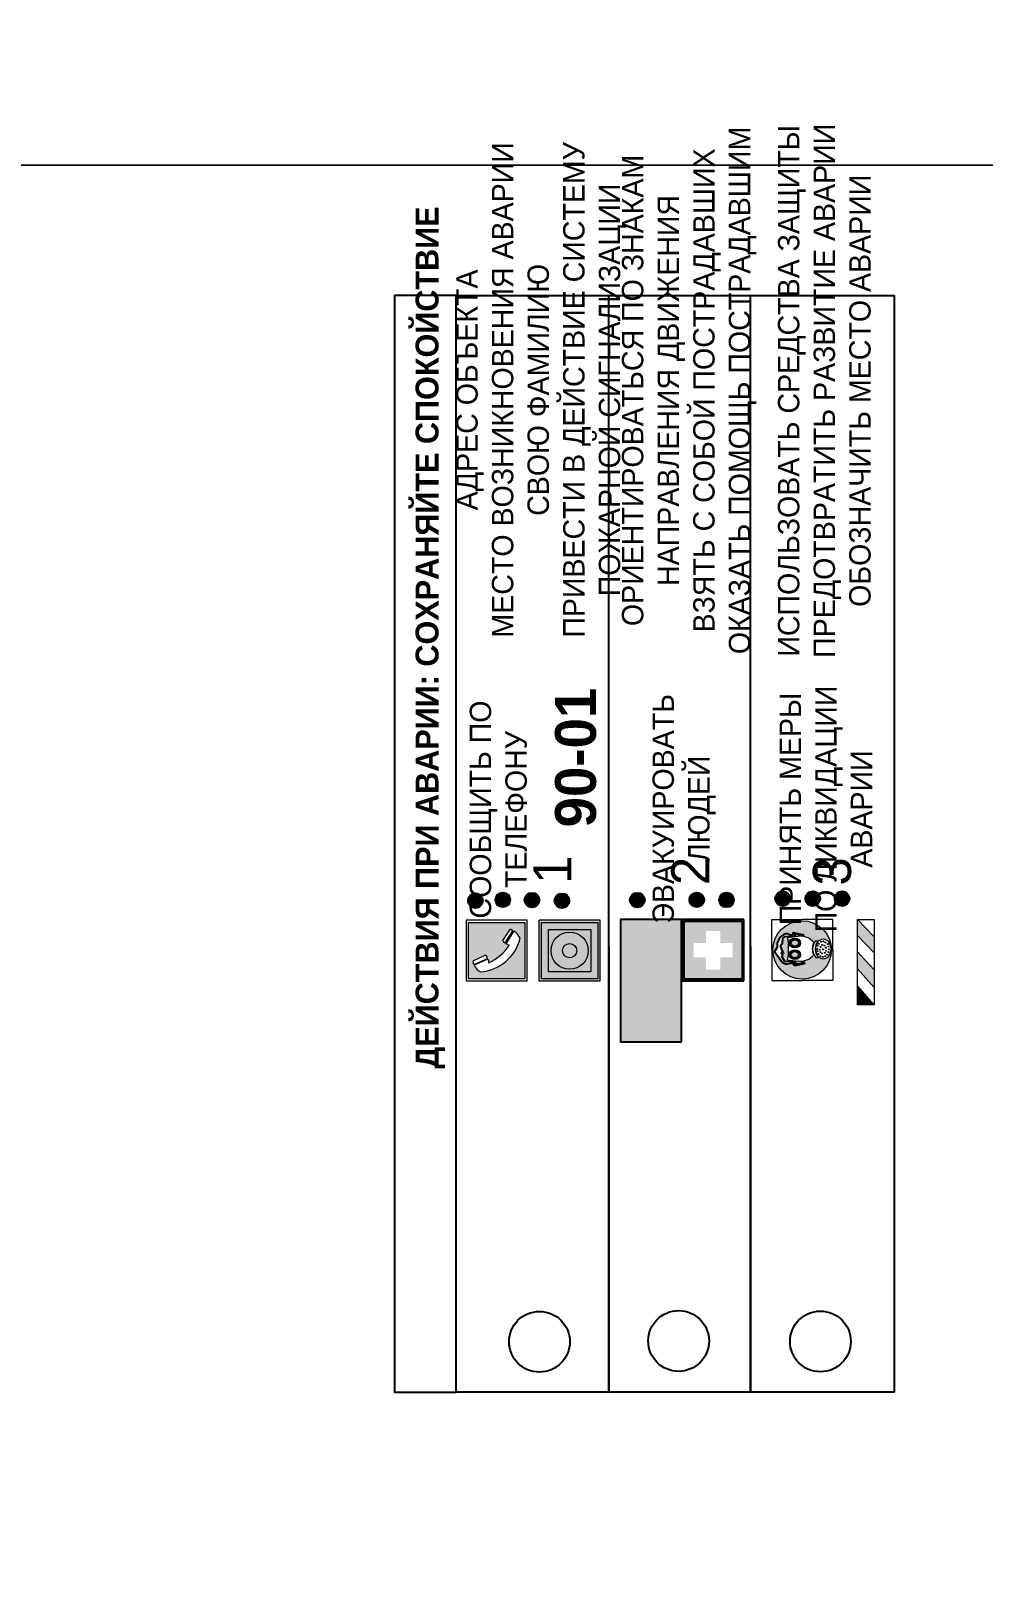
# Model space of a CAD drawing. Header units: millimetres. Extents: x 13810 to 67229, y 12374 to 21950.
# Drawn here: x 40689.2 to 40813.9, y 15155.6 to 15357.1 of the extents above; entities that cross this region are included whole.
import ezdxf

# ---------------------------------------------------------------- set-up
doc = ezdxf.new("R2010")
doc.units = ezdxf.units.MM
doc.styles.add('обычный', font='arial.ttf')

# ---------------------------------------------------------------- blocks, each defined once
blk = doc.blocks.new('A$C38D26F80')
h = blk.add_hatch(color=5)
h.dxf.hatch_style = 1
h.paths.add_polyline_path([(-8.77, -4.48, 1), (-0.19, -4.48, 1)])
h.paths.add_polyline_path([(-6.75, -3.58), (-6.75, -3.31), (-6.62, -3.22), (-6.5, -3.22), (-6.42, -3.3), (-6.39, -3.28), (-6.59, -2.23), (-6.59, -2.01), (-6.38, -1.58), (-4.76, -0.4), (-4.13, -0.79, -0.362848), (-2.1, -2.1, -0.201049), (-2.17, -2.48, 0.085434), (-2.26, -3.13), (-1.9, -3.16), (-2.25, -4.7), (-2.4, -4.59), (-2.43, -4.34), (-2.36, -4.34), (-2.14, -3.34), (-2.47, -3.42), (-2.58, -1.95), (-2.77, -1.58), (-3.58, -1.52), (-3.92, -1.26), (-5.05, -1.73), (-4.87, -1.39), (-5.41, -1.6), (-5.41, -1.46), (-6.13, -1.87), (-6.18, -3.5), (-6.56, -3.47), (-6.37, -4.59), (-6.16, -4.43), (-6.16, -4.66), (-6.36, -4.79), (-6.37, -4.8), (-6.51, -4.76)], flags=16)
h.paths.add_polyline_path([(-6.51, -4.76), (-6.36, -4.79), (-6.37, -4.8)], flags=0)
h.paths.add_polyline_path([(-5.92, -2.34, 0.089508), (-2.67, -2.35), (-2.48, -3.88, -0.268602), (-3.4, -6.18, 0.262449), (-5.2, -6.18, -0.268602), (-6.11, -3.88)], flags=16)
edge = h.paths.add_edge_path(flags=16)
edge.add_ellipse((-5.19, -3.41), major_axis=(0, 0.842), ratio=0.848992, start_angle=0, end_angle=360)
edge = h.paths.add_edge_path(flags=0)
edge.add_ellipse((-5.19, -3.39), major_axis=(0, 0.665), ratio=0.853798, start_angle=0, end_angle=360)
edge = h.paths.add_edge_path(flags=0)
edge.add_ellipse((-5.19, -3.4), major_axis=(0, 0.528), ratio=0.864094, start_angle=0, end_angle=360)
edge = h.paths.add_edge_path(flags=16)
edge.add_ellipse((-3.47, -3.4), major_axis=(0, 0.842), ratio=0.848992, start_angle=0, end_angle=360)
h.paths.add_polyline_path([(-3.13, -6.45), (-3.13, -6.84, 0.383174), (-5.57, -6.85), (-5.57, -6.49, -0.369952)], flags=16)
edge = h.paths.add_edge_path(flags=0)
edge.add_ellipse((-3.47, -3.39), major_axis=(0, 0.665), ratio=0.853798, start_angle=0, end_angle=360)
edge = h.paths.add_edge_path(flags=0)
edge.add_ellipse((-3.47, -3.4), major_axis=(0, 0.528), ratio=0.864094, start_angle=0, end_angle=360)
edge = h.paths.add_edge_path(flags=16)
edge.add_ellipse((-4.34, -7.57), major_axis=(-1.48, 0), ratio=0.744955, start_angle=0, end_angle=360)
h.paths.add_polyline_path([(-5.01, -6.85, -1), (-5.15, -6.85, -1)], flags=0)
h.paths.add_polyline_path([(-5.33, -7.14, -1), (-5.47, -7.14, -1)], flags=0)
h.paths.add_polyline_path([(-4.61, -6.71, -1), (-4.74, -6.71, -1)], flags=16)
h.paths.add_polyline_path([(-5.43, -7.51, -1), (-5.57, -7.51, -1)], flags=0)
h.paths.add_polyline_path([(-4.26, -6.67, -1), (-4.4, -6.67, -1)], flags=16)
h.paths.add_polyline_path([(-4.74, -7.14, -1), (-4.88, -7.14, -1)], flags=0)
h.paths.add_polyline_path([(-4.93, -7.43, -1), (-5.07, -7.43, -1)], flags=0)
h.paths.add_polyline_path([(-4.41, -7.07, -1), (-4.54, -7.07, -1)], flags=0)
h.paths.add_polyline_path([(-5.33, -7.87, -1), (-5.46, -7.87, -1)], flags=0)
h.paths.add_polyline_path([(-3.8, -6.71, -1), (-3.94, -6.71, -1)], flags=16)
h.paths.add_polyline_path([(-4.85, -7.78, -1), (-4.98, -7.78, -1)], flags=0)
h.paths.add_polyline_path([(-3.96, -7.14, -1), (-4.1, -7.14, -1)], flags=0)
h.paths.add_polyline_path([(-4.33, -7.53, -1), (-4.47, -7.53, -1)], flags=0)
h.paths.add_polyline_path([(-5.09, -8.12, -1), (-5.23, -8.12, -1)], flags=0)
h.paths.add_polyline_path([(-3.5, -6.94, -1), (-3.64, -6.94, -1)], flags=0)
h.paths.add_polyline_path([(-4.54, -7.97, -1), (-4.68, -7.97, -1)], flags=0)
h.paths.add_polyline_path([(-3.66, -7.39, -1), (-3.8, -7.39, -1)], flags=0)
h.paths.add_polyline_path([(-4.73, -8.35, -1), (-4.86, -8.35, -1)], flags=0)
h.paths.add_polyline_path([(-4.09, -7.96, -1), (-4.23, -7.96, -1)], flags=0)
h.paths.add_polyline_path([(-3.77, -7.74, -1), (-3.91, -7.74, -1)], flags=0)
h.paths.add_polyline_path([(-3.22, -7.27, -1), (-3.35, -7.27, -1)], flags=0)
h.paths.add_polyline_path([(-4.34, -8.4, -1), (-4.47, -8.4, -1)], flags=0)
h.paths.add_polyline_path([(-3.16, -7.61, -1), (-3.3, -7.61, -1)], flags=0)
h.paths.add_polyline_path([(-3.9, -8.35, -1), (-4.04, -8.35, -1)], flags=0)
h.paths.add_polyline_path([(-3.32, -7.91, -1), (-3.46, -7.91, -1)], flags=0)
h.paths.add_polyline_path([(-3.55, -8.23, -1), (-3.69, -8.23, -1)], flags=0)
at = {"color": 5, "lineweight": 5}
for p, q in [((-4.48, 0), (-8.96, 0)), ((-8.96, 0), (-8.96, -4.48)), ((-4.48, 0), (0, 0)), ((0, 0), (0, -4.48)), ((-6.59, -2.01), (-6.38, -1.58)), ((-6.59, -2.23), (-6.59, -2.01)), ((-6.39, -3.28), (-6.59, -2.23)), ((-6.38, -1.58), (-4.76, -0.4)), ((-6.13, -1.87), (-6.18, -3.5)), ((-5.41, -1.46), (-6.13, -1.87)), ((-4.87, -1.39), (-5.41, -1.6)), ((-5.41, -1.6), (-5.41, -1.46)), ((-3.92, -1.26), (-5.05, -1.73)), ((-5.05, -1.73), (-4.87, -1.39)), ((-4.76, -0.4), (-4.13, -0.79)), ((-3.58, -1.52), (-3.92, -1.26)), ((-2.77, -1.58), (-3.58, -1.52)), ((-2.58, -1.95), (-2.77, -1.58)), ((-2.47, -3.42), (-2.58, -1.95)), ((-8.96, -8.96), (-8.96, -4.48)), ((-6.75, -3.31), (-6.62, -3.22)), ((-6.75, -3.58), (-6.75, -3.31)), ((-6.51, -4.76), (-6.75, -3.58)), ((-6.62, -3.22), (-6.5, -3.22)), ((-6.18, -3.5), (-6.56, -3.47)), ((-6.56, -3.47), (-6.37, -4.59)), ((-6.5, -3.22), (-6.42, -3.3)), ((-6.42, -3.3), (-6.39, -3.28)), ((-6.37, -4.59), (-6.16, -4.43)), ((-6.16, -4.43), (-6.16, -4.66)), ((-5.92, -2.34), (-6.11, -3.88)), ((-2.67, -2.34), (-2.48, -3.88)), ((-2.14, -3.34), (-2.47, -3.42)), ((-2.43, -4.34), (-2.4, -4.59)), ((-2.43, -4.34), (-2.36, -4.34)), ((-2.36, -4.34), (-2.14, -3.34)), ((-1.9, -3.16), (-2.26, -3.13)), ((-2.25, -4.7), (-1.9, -3.16)), ((0, -8.96), (0, -4.48)), ((-6.37, -4.8), (-6.51, -4.76)), ((-6.16, -4.66), (-6.37, -4.8)), ((-5.57, -6.49), (-5.57, -6.85)), ((-3.13, -6.45), (-3.13, -6.84)), ((-2.4, -4.59), (-2.25, -4.7)), ((-4.48, -8.96), (-8.96, -8.96)), ((-4.48, -8.96), (0, -8.96))]:
    blk.add_line(p, q, dxfattribs=at)
at = {"color": 5}
for p, q in [((-6.59, -2.01), (-6.38, -1.58)), ((-6.59, -2.23), (-6.59, -2.01)), ((-6.39, -3.28), (-6.59, -2.23)), ((-6.38, -1.58), (-4.76, -0.4)), ((-6.13, -1.87), (-6.18, -3.5)), ((-5.41, -1.46), (-6.13, -1.87)), ((-4.87, -1.39), (-5.41, -1.6)), ((-5.41, -1.6), (-5.41, -1.46)), ((-3.92, -1.26), (-5.05, -1.73)), ((-5.05, -1.73), (-4.87, -1.39)), ((-4.76, -0.4), (-4.13, -0.79)), ((-3.58, -1.52), (-3.92, -1.26)), ((-2.77, -1.58), (-3.58, -1.52)), ((-2.58, -1.95), (-2.77, -1.58)), ((-2.47, -3.42), (-2.58, -1.95)), ((-6.75, -3.31), (-6.62, -3.22)), ((-6.75, -3.58), (-6.75, -3.31)), ((-6.51, -4.76), (-6.75, -3.58)), ((-6.62, -3.22), (-6.5, -3.22)), ((-6.18, -3.5), (-6.56, -3.47)), ((-6.56, -3.47), (-6.37, -4.59)), ((-6.5, -3.22), (-6.42, -3.3)), ((-6.42, -3.3), (-6.39, -3.28)), ((-6.37, -4.59), (-6.16, -4.43)), ((-6.16, -4.43), (-6.16, -4.66)), ((-2.14, -3.34), (-2.47, -3.42)), ((-2.4, -4.59), (-2.43, -4.34)), ((-2.43, -4.34), (-2.36, -4.34)), ((-2.36, -4.34), (-2.14, -3.34)), ((-2.26, -3.13), (-1.9, -3.16)), ((-1.9, -3.16), (-2.25, -4.7)), ((-6.37, -4.8), (-6.51, -4.76)), ((-6.36, -4.79), (-6.51, -4.76)), ((-6.16, -4.66), (-6.37, -4.8)), ((-6.16, -4.66), (-6.36, -4.79)), ((-2.25, -4.7), (-2.4, -4.59))]:
    blk.add_line(p, q, dxfattribs=at)
at = {"color": 5, "lineweight": 5}
for centre, radius in [((-4.48, -4.48), 4.29), ((-4.67, -6.71), 0.0678), ((-4.33, -6.67), 0.0678), ((-3.87, -6.71), 0.0678), ((-5.5, -7.51), 0.0678), ((-5.4, -7.14), 0.0678), ((-5.4, -7.87), 0.0678), ((-5.16, -8.12), 0.0678), ((-5.08, -6.85), 0.0678), ((-5, -7.43), 0.0678), ((-4.91, -7.78), 0.0678), ((-4.81, -7.14), 0.0678), ((-4.79, -8.35), 0.0678), ((-4.61, -7.97), 0.0678), ((-4.47, -7.07), 0.0678), ((-4.4, -7.53), 0.0678), ((-4.4, -8.4), 0.0678), ((-4.16, -7.96), 0.0678), ((-4.03, -7.14), 0.0678), ((-3.97, -8.35), 0.0678), ((-3.84, -7.74), 0.0678), ((-3.73, -7.39), 0.0678), ((-3.62, -8.23), 0.0678), ((-3.57, -6.94), 0.0678), ((-3.39, -7.91), 0.0678), ((-3.28, -7.27), 0.0678), ((-3.23, -7.61), 0.0678)]:
    blk.add_circle(centre, radius, dxfattribs=at)
at = {"color": 5}
for centre, radius, start, end in [((-3.89, -2.66), 1.88, 17.387, 97.1599), ((-2.6, -2.2), 0.511, 326.3906, 11.8614), ((-0.35, -3.07), 1.91, 162.2553, 181.7878)]:
    blk.add_arc(centre, radius, start, end, dxfattribs=at)
at = {"color": 5, "lineweight": 5}
for centre, radius, start, end in [((-2.6, -2.2), 0.513, 326.4781, 11.7739), ((-3.66, -4.24), 2.47, 171.573, 231.7124), ((-4.28, 6.66), 9.15, 259.6987, 280.1569), ((-4.93, -4.24), 2.47, 308.2876, 8.427), ((-0.47, -3.05), 1.79, 161.5846, 182.4584), ((-4.33, -7.88), 1.87, 50.358, 131.5662), ((-4.34, -8.2), 1.82, 48.4943, 132.3565), ((-4.3, -7.78), 1.83, 60.5889, 119.4111)]:
    blk.add_arc(centre, radius, start, end, dxfattribs=at)
for centre, major_axis, ratio in [((-5.19, -3.41), (0, 0.842), 0.848992), ((-5.19, -3.39), (0, 0.665), 0.853798), ((-5.19, -3.4), (0, 0.528), 0.864094), ((-3.47, -3.4), (0, 0.842), 0.848992), ((-3.47, -3.39), (0, 0.665), 0.853798), ((-3.47, -3.4), (0, 0.528), 0.864094), ((-4.34, -7.57), (-1.48, 0), 0.744955)]:
    blk.add_ellipse(centre, major_axis=major_axis, ratio=ratio, dxfattribs=at)
blk = doc.blocks.new('A$C47DD6509')
at = {"lineweight": 5}
for points in [[(-8.69, 0), (-11.19, 0), (-11.19, -2.22)], [(-4.22, 0), (-6.45, 0), (-8.91, -2.22), (-6.61, -2.22)], [(0, 0), (-2.09, 0), (-4.36, -2.22), (-2.29, -2.22)]]:
    blk.add_hatch(color=242, dxfattribs=at).paths.add_polyline_path(points)
at = {"color": 242, "lineweight": 5}
for p, q in [((-11.19, -2.22), (-8.69, 0)), ((-11.19, -2.22), (-11.19, 0)), ((-11.19, 0), (-8.69, 0)), ((-11.19, 0), (0, 0)), ((-8.91, -2.22), (-6.45, 0)), ((-6.61, -2.22), (-4.22, 0)), ((-4.36, -2.22), (-2.09, 0)), ((-2.29, -2.22), (0, 0)), ((0, 0), (0, -2.22)), ((0, -2.22), (-11.19, -2.22))]:
    blk.add_line(p, q, dxfattribs=at)
blk = doc.blocks.new('A$C32E8229D')
at = {"true_color": 0xffffff}
blk.add_hatch(color=7, dxfattribs=at).paths.add_polyline_path([(0, 0), (0, -8), (16, -8), (16, 0)])
h = blk.add_hatch(color=126)
h.paths.add_polyline_path([(0.2, -0.2), (15.8, -0.2), (15.8, -7.8), (0.2, -7.8)])
h.paths.add_polyline_path([(13.49, -2.05), (12.08, -2.05), (11.37, -2.63, 0.162397), (11.29, -2.84), (11.29, -3.63), (10.35, -3.63), (10.35, -4.05), (11.68, -4.05), (11.68, -3.48), (12.26, -4.28), (11.29, -5.1), (11.29, -6.78), (11.85, -6.78), (11.85, -5.44), (12.8, -4.64), (12.8, -5.94), (14.46, -5.94), (14.46, -5.39), (13.45, -5.39), (13.45, -3.97), (12.46, -2.59), (13.15, -2.59), (13.69, -3.34), (14.18, -3)], flags=16)
h.paths.add_polyline_path([(10.74, -1.82, 1), (11.8, -1.82, 1)], flags=16)
h.paths.add_polyline_path([(9.39, -3.59), (5.99, -3.59), (6.56, -3.03), (5.91, -3.03), (5.1, -3.83), (5.91, -4.64), (6.56, -4.64), (5.99, -4.09), (9.39, -4.09)], flags=16)
h.paths.add_polyline_path([(4.29, -1.08), (1.72, -1.08), (1.72, -6.6), (4.29, -6.6)], flags=16)
at = {"color": 126}
blk.add_lwpolyline([(16, -8), (0, -8), (0, 0), (16, 0)], close=True, dxfattribs=at)
blk = doc.blocks.new('A$C18900ED3')
h = blk.add_hatch(color=126)
h.paths.add_polyline_path([(-0.18, -0.18), (-7.02, -0.18), (-7.02, -7.02), (-0.18, -7.02)])
h.paths.add_polyline_path([(-5.89, -4.46), (-5.89, -2.77), (-4.46, -2.77), (-4.46, -1.31), (-2.77, -1.31), (-2.77, -2.77), (-1.33, -2.77), (-1.33, -4.46), (-2.77, -4.46), (-2.77, -5.89), (-4.46, -5.89), (-4.46, -4.46)], flags=16)
at = {"color": 126}
for p, q in [((-7.2, 0), (-7.2, -7.2)), ((0, 0), (-7.2, 0)), ((0, -7.2), (0, 0)), ((-7.02, -7.02), (-7.02, -0.18)), ((-7.02, -0.18), (-0.18, -0.18)), ((-0.18, -0.18), (-0.18, -7.02)), ((-7.2, -7.2), (0, -7.2)), ((-0.18, -7.02), (-7.02, -7.02))]:
    blk.add_line(p, q, dxfattribs=at)
blk = doc.blocks.new('A$C456E1F9C')
at = {"lineweight": 5}
h = blk.add_hatch(color=242, dxfattribs=at)
h.paths.add_polyline_path([(0.51, -1.47), (0.51, -13.26), (12.29, -13.26), (12.29, -1.47)])
h.paths.add_polyline_path([(5.42, -4.95, -0.254479), (4.78, -5.4), (3.52, -2.53, -0.209735), (4.23, -2.4)], flags=16)
h.paths.add_polyline_path([(8.53, -8.6), (10.87, -10.17), (10.54, -10.76), (8.03, -9.13, -0.192251)], flags=16)
h.paths.add_polyline_path([(4.61, -5.49, 0.005518), (3.87, -5.72, 0.128647), (7.49, -10.01, 0.00809), (7.83, -9.33), (10.47, -10.97, -0.16736), (8.99, -12.25, -0.327862), (1.95, -3.95, -0.166952), (3.36, -2.62)], flags=16)
at = {"color": 242, "lineweight": 5}
for p, q in [((0, -13.77), (0, -0.97)), ((12.8, -0.97), (0, -0.97)), ((4.61, -5.49), (3.36, -2.62)), ((3.52, -2.53), (4.78, -5.4)), ((4.23, -2.4), (5.42, -4.95)), ((12.8, -13.77), (12.8, -0.97)), ((7.83, -9.33), (10.47, -10.97)), ((8.03, -9.13), (10.54, -10.76)), ((10.81, -10.12), (8.53, -8.6)), ((10.54, -10.76), (10.8, -10.3)), ((10.8, -10.3), (10.81, -10.12)), ((0, -13.77), (12.8, -13.77))]:
    blk.add_line(p, q, dxfattribs=at)
blk.add_lwpolyline([(0.51, -1.47), (12.29, -1.47), (12.29, -13.26), (0.51, -13.26)], close=True, dxfattribs=at)
for centre, radius, start, end in [((4.59, -5.34), 2.99, 114.2845, 152.1974), ((4.02, -3.27), 0.891, 76.3284, 123.7092), ((11.12, -3.31), 9.19, 183.9915, 256.6009), ((14.98, -39.1), 35.17, 107.1487, 108.4135), ((13.86, -0.94), 11.08, 205.5536, 234.8762), ((4.68, -4.59), 0.824, 276.9621, 334.0723), ((-13.31, 0.8), 23.44, 332.5487, 334.4027), ((8.94, -9.5), 0.989, 114.4092, 157.9388), ((7.87, -9.46), 3, 291.9291, 329.9329)]:
    blk.add_arc(centre, radius, start, end, dxfattribs=at)
blk = doc.blocks.new('A$C54414219')
at = {"true_color": 0xffffff}
h = blk.add_hatch(color=7, dxfattribs=at)
h.paths.add_polyline_path([(2.39, -9.45), (2.39, -18.3), (11.23, -18.3), (11.23, -9.45)], flags=0)
h.paths.add_polyline_path([(10.71, -13.87, -1), (2.92, -13.87, -1)], flags=0)
h.paths.add_polyline_path([(8.3, -13.87, -1), (5.33, -13.87, -1)], flags=0)
h.paths.add_polyline_path([(0.41, -7.47), (0.41, -20.27), (13.21, -20.27), (13.21, -7.47)])
h.paths.add_polyline_path([(0.92, -19.77), (12.71, -19.77), (12.71, -7.98), (0.92, -7.98)], flags=16)
h.paths.add_polyline_path([(11.23, -9.45), (11.23, -18.3), (2.39, -18.3), (2.39, -9.45)], flags=0)
at = {"lineweight": 5}
h = blk.add_hatch(color=242, dxfattribs=at)
h.paths.add_polyline_path([(12.71, -7.98), (0.92, -7.98), (0.92, -19.77), (12.71, -19.77)])
h.paths.add_polyline_path([(11.23, -18.3), (2.39, -18.3), (2.39, -9.45), (11.23, -9.45)], flags=16)
h.paths.add_polyline_path([(10.71, -13.87, -1), (2.92, -13.87, -1)], flags=0)
h.paths.add_polyline_path([(8.3, -13.87, -1), (5.33, -13.87, -1)], flags=0)
at = {"true_color": 0xffffff}
h = blk.add_hatch(color=7, dxfattribs=at)
h.paths.add_polyline_path([(2.39, -9.45), (2.39, -18.3), (11.23, -18.3), (11.23, -9.45)])
h.paths.add_polyline_path([(10.71, -13.87, -1), (2.92, -13.87, -1)], flags=16)
h.paths.add_polyline_path([(8.3, -13.87, -1), (5.33, -13.87, -1)], flags=0)
at = {"lineweight": 5}
h = blk.add_hatch(color=242, dxfattribs=at)
h.paths.add_polyline_path([(2.92, -13.87, 1), (10.71, -13.87, 1)])
h.paths.add_polyline_path([(8.3, -13.87, -1), (5.33, -13.87, -1)], flags=16)
at = {"color": 242, "lineweight": 5}
for p, q in [((0.41, -20.27), (0.41, -7.47)), ((0.41, -7.47), (13.21, -7.47)), ((0.41, -7.47), (13.21, -7.47)), ((13.21, -20.27), (13.21, -7.47)), ((0.41, -20.27), (13.21, -20.27))]:
    blk.add_line(p, q, dxfattribs=at)
for points in [[(0.92, -7.98), (12.71, -7.98), (12.71, -19.77), (0.92, -19.77)], [(2.39, -9.45), (11.23, -9.45), (11.23, -18.3), (2.39, -18.3)]]:
    blk.add_lwpolyline(points, close=True, dxfattribs=at)
for radius in [3.89, 1.49]:
    blk.add_circle((6.81, -13.87), radius, dxfattribs=at)

msp = doc.modelspace()

# ---------------------------------------------------------------- hatches: boundary and pattern name
at = {"lineweight": 0}
h = msp.add_hatch(color=256, dxfattribs=at)
h.dxf.hatch_style = 1
h.paths.add_polyline_path([(40747.41, 15242.06, 1), (40747.41, 15243.99, 1)])
h = msp.add_hatch(color=256, dxfattribs=at)
h.dxf.hatch_style = 1
h.paths.add_polyline_path([(40751, 15242.16, 1), (40751, 15244.09, 1)])
h = msp.add_hatch(color=256, dxfattribs=at)
h.dxf.hatch_style = 1
h.paths.add_polyline_path([(40754.81, 15242.12, 1), (40754.81, 15244.06, 1)])
h = msp.add_hatch(color=256, dxfattribs=at)
h.dxf.hatch_style = 1
h.paths.add_polyline_path([(40758.74, 15242.04, 1), (40758.74, 15243.97, 1)])
h = msp.add_hatch(color=256, dxfattribs=at)
h.dxf.hatch_style = 1
h.paths.add_polyline_path([(40768.62, 15242.13, 1), (40768.62, 15244.06, 1)])
h = msp.add_hatch(color=256, dxfattribs=at)
h.dxf.hatch_style = 1
h.paths.add_polyline_path([(40776.4, 15242.17, 1), (40776.4, 15244.1, 1)])
h = msp.add_hatch(color=256, dxfattribs=at)
h.dxf.hatch_style = 1
h.paths.add_polyline_path([(40780.3, 15242.16, 1), (40780.3, 15244.09, 1)])
h = msp.add_hatch(color=256, dxfattribs=at)
h.dxf.hatch_style = 1
h.paths.add_polyline_path([(40787.66, 15242.32, 1), (40787.66, 15244.25, 1)])
h = msp.add_hatch(color=256, dxfattribs=at)
h.dxf.hatch_style = 1
h.paths.add_polyline_path([(40791.6, 15242.31, 1), (40791.6, 15244.24, 1)])
h = msp.add_hatch(color=256, dxfattribs=at)
h.dxf.hatch_style = 1
h.paths.add_polyline_path([(40795.44, 15242.31, 1), (40795.44, 15244.25, 1)])

# ---------------------------------------------------------------- linework, layer by layer
at = {"color": 126, "lineweight": 0, "true_color": 0x008754}
for points in [[(40338.71, 15734.45), (40938.71, 15734.45), (40938.71, 15339.45), (40338.71, 15339.45)], [(40338.71, 15734.45), (40938.71, 15734.45), (40938.71, 15339.45), (40338.71, 15339.45)], [(40338.71, 15734.45), (40938.71, 15734.45), (40938.71, 15339.45), (40338.71, 15339.45)], [(40338.71, 15734.45), (40938.71, 15734.45), (40938.71, 15339.45), (40338.71, 15339.45)], [(40338.71, 15339.45), (40938.71, 15339.45), (40938.71, 14944.45), (40338.71, 14944.45)], [(40338.71, 15339.45), (40938.71, 15339.45), (40938.71, 14944.45), (40338.71, 14944.45)], [(40338.71, 15339.45), (40938.71, 15339.45), (40938.71, 14944.45), (40338.71, 14944.45)], [(40338.71, 15339.45), (40938.71, 15339.45), (40938.71, 14944.45), (40338.71, 14944.45)]]:
    msp.add_lwpolyline(points, close=True, dxfattribs=at)
for points in [[(40744.88, 15178.58), (40744.88, 15322.35), (40736.83, 15322.35), (40736.83, 15178.58)], [(40744.88, 15178.58), (40744.88, 15322.35), (40802.28, 15322.35), (40802.28, 15178.58)]]:
    msp.add_lwpolyline(points, close=True)
for points in [[(40764.87, 15237), (40764.87, 15178.58), (40764.87, 15322.35)], [(40783.45, 15237), (40783.45, 15178.58), (40783.45, 15322.35)]]:
    msp.add_lwpolyline(points)
for centre, radius in [((40747.41, 15243.02), 0.966), ((40751, 15243.13), 0.966), ((40754.81, 15243.09), 0.966), ((40758.74, 15243.01), 0.966), ((40768.62, 15243.09), 0.966), ((40776.4, 15243.13), 0.966), ((40780.3, 15243.12), 0.966), ((40787.66, 15243.28), 0.966), ((40791.6, 15243.28), 0.966), ((40795.44, 15243.28), 0.966), ((40755.8, 15185.2), 3.98), ((40774.03, 15185.3), 3.98), ((40792.6, 15185.24), 3.98)]:
    msp.add_circle(centre, radius)

# ---------------------------------------------------------------- block references
at = {"rotation": 90}
for name, p, xscale, yscale, zscale in [('A$C456E1F9C', (40745.6, 15232.47), 0.625, 0.625, 0.625), ('A$C54414219', (40751.08, 15232.21), 0.625, 0.625, 0.625), ('A$C18900ED3', (40774.55, 15240.53), 1.111111111007631, 1.111111111007631, 1.111111111007631), ('A$C38D26F80', (40786.22, 15240.56), 0.8928571427240968, 0.8928571427240968, 0.8928571427240968)]:
    msp.add_blockref(name, p, dxfattribs=dict(at, xscale=xscale, yscale=yscale, zscale=zscale))
at = {"xscale": -1, "rotation": 90}
msp.add_blockref('A$C32E8229D', (40766.4, 15240.53), dxfattribs=at)
at = {"color": 242, "true_color": 0xc1121c, "rotation": 90}
msp.add_blockref('A$C47DD6509', (40797.44, 15240.55), dxfattribs=at)

# ---------------------------------------------------------------- texts
at = {"lineweight": 0, "attachment_point": 5, "rotation": 90, "style": 'обычный'}
for s, insert, char_height, width in [('\\pi-8.4,l8.4,t8.4;{\\fProxima Nova Rg|b0|i0|c204|p2;ОРИЕНТИРОВАТЬСЯ ПО ЗНАКАМ \\PНАПРАВЛЕНИЯ ДВИЖЕНИЯ\\PВЗЯТЬ С СОБОЙ ПОСТРАДАВШИХ\\PОКАЗАТЬ ПОМОЩЬ ПОСТРАДАВШИМ}', (40775.41, 15309.9), 2.8, 126.6484), ('\\pi-8.4,l8.4,t8.4;{\\fProxima Nova Rg|b0|i0|c204|p2;ИСПОЛЬЗОВАТЬ СРЕДСТВА ЗАЩИТЫ \\PПРЕДОТВРАТИТЬ РАЗВИТИЕ АВАРИИ\\PОБОЗНАЧИТЬ МЕСТО АВАРИИ}', (40793.13, 15309.85), 2.8, 126.6484), ('\\pi-8.4,l8.4,t8.4;{\\fProxima Nova Rg|b0|i0|c204|p2;АДРЕС ОБЪЕКТА\\PМЕСТО ВОЗНИКНОВЕНИЯ АВАРИИ\\PСВОЮ ФАМИЛИЮ\\PПРИВЕСТИ В ДЕЙСТВИЕ СИСТЕМУ \\PПОЖАРНОЙ СИГНАЛИЗАЦИИ}', (40756.04, 15309.97), 2.8, 126.6484), ('{\\fProxima Nova Rg|b1|i0|c204|p2;ДЕЙСТВИЯ ПРИ АВАРИИ: СОХРАНЯЙТЕ СПОКОЙСТВИЕ\\H1.6644x; }', (40741.51, 15277.52), 3, 175.1736), ('{\\fProxima Nova Rg|b0|i0|c204|p2;СООБЩИТЬ ПО \\PТЕЛЕФОНУ}', (40750.42, 15254.96), 2.8, 126.6484), ('{\\fProxima Nova Rg|b1|i0|c204|p2;\\H1.0714x;90-01\\fProxima Nova Rg|b0|i0|c204|p2;\\H0.93331x; \\H1.3449x; }', (40760.56, 15261.78), 5, 126.6484), ('{\\fProxima Nova Rg|b0|i0|c204|p2;ЭВАКУИРОВАТЬ \\PЛЮДЕЙ}', (40774.75, 15255.06), 2.8, 126.6484), ('{\\fProxima Nova Rg|b0|i0|c204|p2;ПРИНЯТЬ МЕРЫ \\PПО ЛИКВИДАЦИИ \\PАВАРИИ}', (40793.32, 15255.03), 2.8, 126.6484), ('{\\fProxima Nova Rg|b0|i0|c204|p2;1\\H1.1667x; }', (40757.49, 15247.07), 5, 126.6484), ('{\\fProxima Nova Rg|b0|i0|c204|p2;2\\H1.1967x; }', (40775.57, 15246.91), 5, 126.6484), ('{\\fProxima Nova Rg|b0|i0|c204|p2;3\\H1.1967x; }', (40794.15, 15246.85), 5, 126.6484)]:
    msp.add_mtext(s, dxfattribs=dict(at, insert=insert, char_height=char_height, width=width))

doc.saveas('drawing.dxf')
